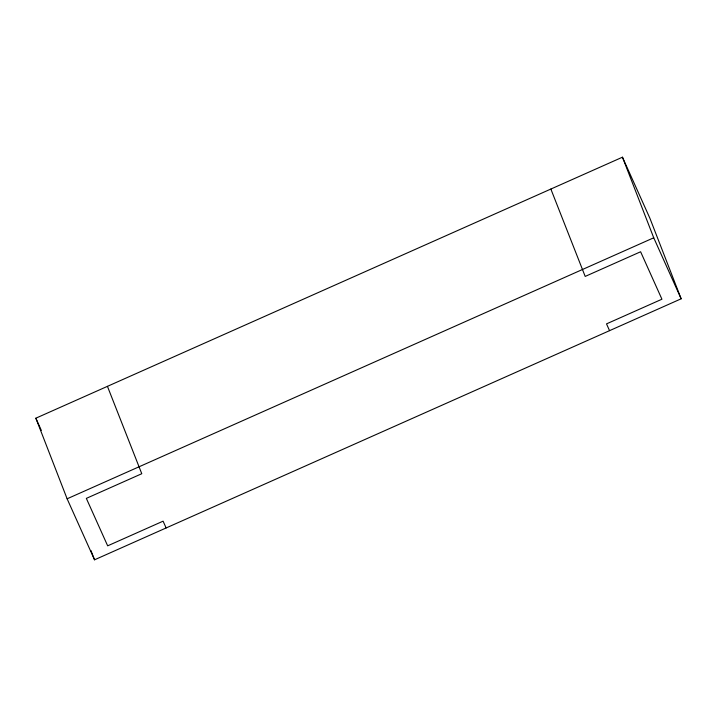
<?xml version="1.0" encoding="UTF-8"?>
<svg xmlns="http://www.w3.org/2000/svg" width="717" height="717" viewBox="0 0 717 717"><rect width="100%" height="100%" fill="white"/><g stroke="black" fill="none" stroke-linecap="round" stroke-linejoin="round"><path stroke-width="1.08" d="M35.85 418.199L622.455 157.193L649.88 218.201L681.15 298.801L94.545 559.807L67.12 498.799L35.85 418.199L41.335 430.406M67.12 498.799L653.734 237.793L622.455 157.193M653.734 237.793L681.15 298.801M609.558 330.654L606.51 323.878L661.934 299.213L640.613 251.766L585.189 276.421L550.862 189.055M166.138 527.945L163.091 521.169L107.667 545.834L86.336 498.378L141.769 473.722L107.442 386.346M90.934 550.504L94.545 559.807"/></g></svg>
